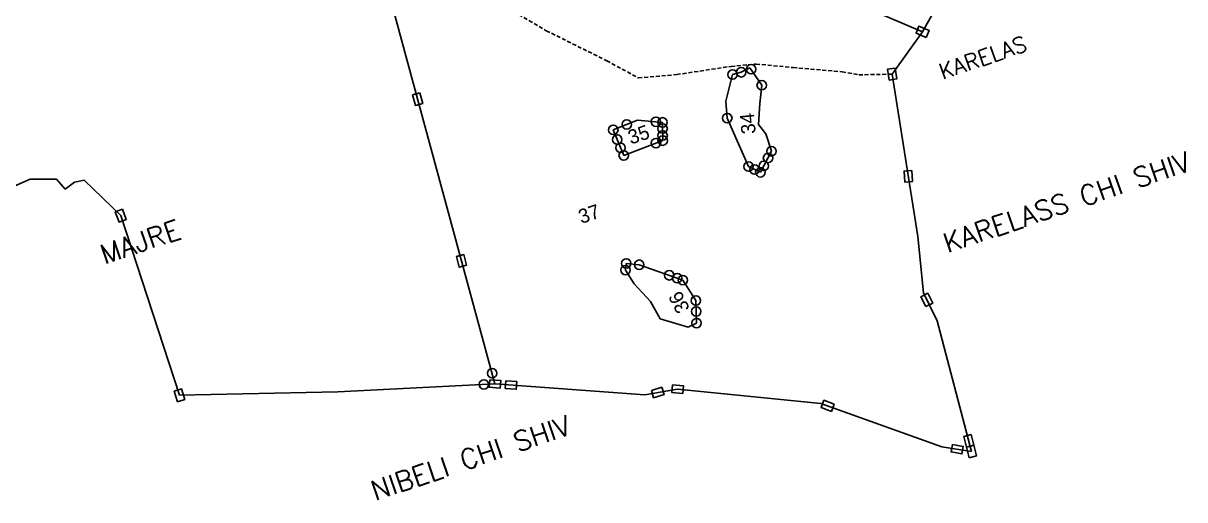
# Model space of a CAD drawing. Header units: metres. Extents: x 322986 to 329400, y 1832749 to 1836820.
# Drawn here: x 327914 to 329400, y 1833901 to 1834512 of the extents above; entities that cross this region are included whole.
import ezdxf

# ---------------------------------------------------------------- set-up
doc = ezdxf.new("R2010")
doc.units = ezdxf.units.M
doc.header["$MEASUREMENT"] = 0
doc.linetypes.add('DASHED', pattern=[0.75, 0.5, -0.25])
for name, color, linetype in [('LINE_FOOTPATH', 1, 'DASHED'), ('POLY_PARCEL', 6, 'Continuous'), ('TEXT_MAPOUT', 7, 'Continuous'), ('TEXT_PARCEL', 7, 'Continuous'), ('V_BOUND_LINE', 7, 'Continuous')]:
    doc.layers.add(name, color=color, linetype=linetype)
doc.styles.get("Standard").update_dxf_attribs({"font": 'simplex.shx'})
doc.styles.add('TEXT_MAP', font='')
doc.styles.get('TEXT_MAP').set_extended_font_data('Kruti Dev 050')

msp = doc.modelspace()

# ---------------------------------------------------------------- linework, layer by layer
for points in [[(329069.2, 1834493.7), (329056.3, 1834499.2), (329060.1, 1834508.2), (329073.1, 1834502.6)], [(329029.5, 1834454.4), (329031.7, 1834440.5), (329022, 1834439), (329019.8, 1834452.9)], [(328421.7, 1834422.8), (328425.4, 1834409.2), (328416, 1834406.6), (328412.3, 1834420.2)], [(329050.8, 1834323.1), (329051.8, 1834309), (329042.1, 1834308.3), (329041.1, 1834322.4)], [(328041.2, 1834273.7), (328046.1, 1834260.5), (328037, 1834257.1), (328032, 1834270.3)], [(328477.8, 1834215.6), (328481.5, 1834202), (328472.1, 1834199.4), (328468.4, 1834213)], [(329069, 1834149.1), (329062.6, 1834161.6), (329071.3, 1834166.1), (329077.7, 1834153.5)], [(328511, 1834055.3), (328525.1, 1834054.3), (328524.4, 1834044.6), (328510.3, 1834045.6)], [(328531.7, 1834053.8), (328545.7, 1834052.8), (328545, 1834043.1), (328530.9, 1834044.1)], [(328111.7, 1834027.1), (328107.4, 1834040.5), (328116.6, 1834043.5), (328121, 1834030.1)], [(328717.8, 1834041.5), (328731.3, 1834045.6), (328734.1, 1834036.3), (328720.7, 1834032.2)], [(328744.8, 1834048.8), (328758.9, 1834047.4), (328757.9, 1834037.7), (328743.9, 1834039.1)], [(328948, 1834014.7), (328934.9, 1834019.8), (328938.4, 1834028.9), (328951.6, 1834023.8)], [(329120.8, 1833968.9), (329117.3, 1833982.5), (329126.7, 1833985), (329130.3, 1833971.3)], [(329102.9, 1833972.4), (329116.7, 1833969.9), (329115, 1833960.3), (329101.1, 1833962.8)], [(329124.4, 1833955.4), (329120.8, 1833969), (329130.2, 1833971.5), (329133.8, 1833957.8)]]:
    msp.add_lwpolyline(points, close=True)
for centre in [(328821.7, 1834446.2), (328832.8, 1834449), (328845.3, 1834452.9), (328858.9, 1834432.5), (328723.6, 1834385.7), (328814.9, 1834390.3), (328669.1, 1834375.3), (328686.3, 1834382.3), (328732.1, 1834384.9), (328732.2, 1834376.9), (328674.1, 1834362.9), (328723.7, 1834358.3), (328732.2, 1834368), (328732.3, 1834361.5), (328678.4, 1834352.3), (328682.4, 1834342.5), (328871.4, 1834347.8), (328842.1, 1834328.3), (328861.6, 1834329.2), (328867, 1834339.3), (328849.8, 1834324.5), (328857.2, 1834320.9), (328684.8, 1834195.7), (328685.7, 1834204.2), (328702.3, 1834202.6), (328740.7, 1834189), (328750.8, 1834185.4), (328758, 1834182.9), (328774.7, 1834156.7), (328775.1, 1834142.8), (328775.6, 1834127.9), (328514, 1834063.6), (328503.5, 1834049.3)]:
    msp.add_circle(centre, 6.03)
at = {"layer": 'LINE_FOOTPATH', "ltscale": 10}
for p, q in [((328496.5, 1834553.1), (328583.4, 1834502.3)), ((328583.4, 1834502.3), (328660.7, 1834463.8)), ((328660.7, 1834463.8), (328701.1, 1834441.9)), ((328750.3, 1834446.1), (328819.8, 1834456.6)), ((328819.8, 1834456.6), (328841.5, 1834458.6)), ((328841.5, 1834458.6), (328851.7, 1834459.6)), ((328851.7, 1834459.6), (328899.1, 1834455.1)), ((328899.1, 1834455.1), (328961.8, 1834449.6)), ((328701.1, 1834441.9), (328750.3, 1834446.1)), ((328961.8, 1834449.6), (328983.1, 1834445.7)), ((328983.1, 1834445.7), (329025.7, 1834446.7))]:
    msp.add_line(p, q, dxfattribs=at)
at = {"layer": 'POLY_PARCEL'}
for p, q in [((328370.6, 1834592.6), (328517.7, 1834050)), ((328969.6, 1834541.6), (329064.7, 1834500.9)), ((328832.8, 1834449), (328843.9, 1834454.9)), ((328858.9, 1834432.5), (328843.9, 1834454.9)), ((328821.7, 1834446.2), (328812.9, 1834412)), ((328821.7, 1834446.2), (328832.8, 1834449)), ((328856.4, 1834408.9), (328858.9, 1834432.5)), ((328812.9, 1834412), (328814.9, 1834390.3)), ((328855, 1834382.2), (328856.4, 1834408.9)), ((328700.2, 1834387.9), (328669.1, 1834375.3)), ((328732.1, 1834384.9), (328700.2, 1834387.9)), ((328732.3, 1834361.5), (328732.1, 1834384.9)), ((328814.9, 1834390.3), (328842.1, 1834328.3)), ((328864.2, 1834370.1), (328855, 1834382.2)), ((328669.1, 1834375.3), (328682.4, 1834342.5)), ((328682.4, 1834342.5), (328732.3, 1834361.5)), ((328871.4, 1834347.8), (328864.2, 1834370.1)), ((328857.2, 1834320.9), (328871.4, 1834347.8)), ((328842.1, 1834328.3), (328857.2, 1834320.9)), ((328684.8, 1834195.7), (328685.7, 1834204.2)), ((328685.7, 1834204.2), (328702.3, 1834202.6)), ((328702.3, 1834202.6), (328758, 1834182.9)), ((328696, 1834178.2), (328684.8, 1834195.7)), ((328716.7, 1834155.5), (328696, 1834178.2)), ((328758, 1834182.9), (328774.7, 1834156.7)), ((328729.2, 1834133.3), (328716.7, 1834155.5)), ((328774.7, 1834156.7), (328775.6, 1834127.9)), ((328764.8, 1834122.6), (328729.2, 1834133.3)), ((328775.6, 1834127.9), (328764.8, 1834122.6))]:
    msp.add_line(p, q, dxfattribs=at)
at = {"layer": 'V_BOUND_LINE'}
for p, q in [((329122.1, 1834603.8), (329064.7, 1834500.9)), ((329064.7, 1834500.9), (329025.7, 1834446.7)), ((329025.7, 1834446.7), (329058.6, 1834238.6)), ((327923.2, 1834312.2), (327863.7, 1834286)), ((327956.8, 1834312.3), (327923.2, 1834312.2)), ((327967.8, 1834299.2), (327956.8, 1834312.3)), ((327980, 1834308.2), (327967.8, 1834299.2)), ((327992.1, 1834310.7), (327980, 1834308.2)), ((328039.1, 1834265.4), (327992.1, 1834310.7)), ((328114.2, 1834035.3), (328039.1, 1834265.4)), ((329058.6, 1834238.6), (329065.7, 1834166.6)), ((329065.7, 1834166.6), (329083.3, 1834130.8)), ((329083.3, 1834130.8), (329127.3, 1833963.4)), ((328517.7, 1834050), (328316.9, 1834039.7)), ((328709.3, 1834036), (328517.7, 1834050)), ((328316.9, 1834039.7), (328114.2, 1834035.3)), ((328751.4, 1834043.3), (328709.3, 1834036)), ((328934.7, 1834024.8), (328751.4, 1834043.3)), ((329089.4, 1833969.5), (328934.7, 1834024.8)), ((329127.3, 1833963.4), (329089.4, 1833969.5))]:
    msp.add_line(p, q, dxfattribs=at)

# ---------------------------------------------------------------- texts
at = {"layer": 'TEXT_MAPOUT', "ltscale": 10}
for s, height, p in [('KARELAS', 20.24, (329090.1, 1834439.6)), ('KARELASS CHI SHIV', 25.301, (329096.2, 1834217.4)), ('MAJRE', 25.3, (328017.9, 1834202.8)), ('NIBELI CHI SHIV', 25.301, (328364.1, 1833900.1))]:
    msp.add_text(s, height=height, rotation=18.8059, dxfattribs=at).set_placement(p)
at = {"layer": 'TEXT_PARCEL', "style": 'TEXT_MAP'}
for s, rotation, p in [('34', 95.2986, (328851.4, 1834370.7)), ('35', 18.8059, (328691.6, 1834356.3)), ('37', 18.8059, (328628.2, 1834254.7)), ('36', 117.5598, (328767.5, 1834146.4))]:
    msp.add_text(s, height=18.22, rotation=rotation, dxfattribs=at).set_placement(p)

doc.saveas('drawing.dxf')
